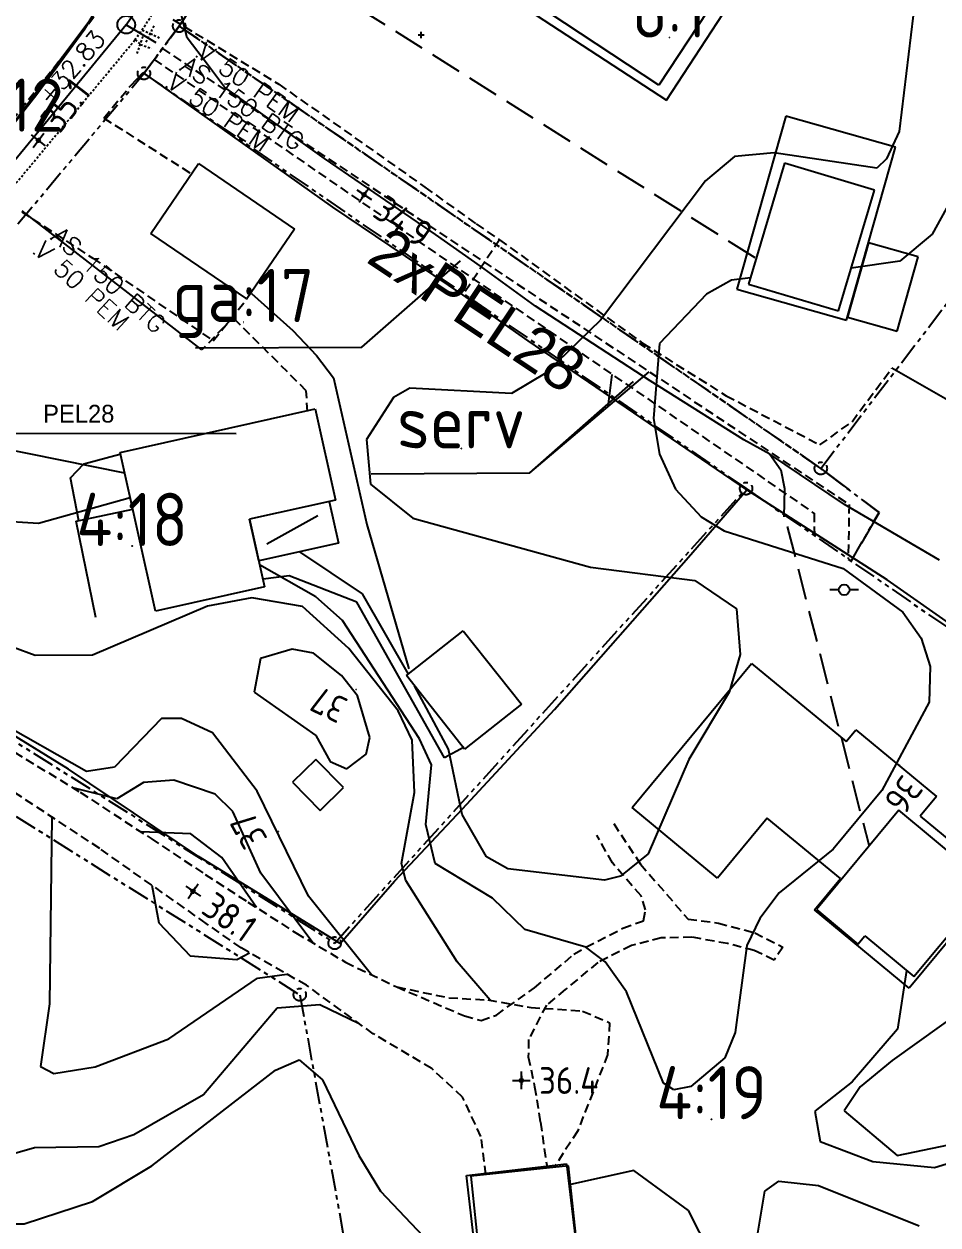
# Model space of a CAD drawing. Header units: metres. Extents: x 139929 to 143267, y 6401995 to 6404511.
# Drawn here: x 140530.1 to 140581.7, y 6402341.9 to 6402409.6 of the extents above; entities that cross this region are included whole.
import ezdxf
from ezdxf.enums import TextEntityAlignment as Align

# ---------------------------------------------------------------- set-up
doc = ezdxf.new("R2010")
doc.units = ezdxf.units.M
for name, pattern in [('DASHED', [0.75, 0.5, -0.25]), ('DASHED2', [3, 2, -1]), ('DGN Style 3', [2.464518, 1.76037, -0.704148]), ('HAECK', [0]), ('HIDDEN2', [0.1875, 0.125, -0.0625]), ('PHANTOM', [2.5, 1.25, -0.25, 0.25, -0.25, 0.25, -0.25])]:
    doc.linetypes.add(name, pattern=pattern)
doc.layers.add('LM_GRÄNSPUNKT_TEXT_NY', color=94, linetype='Continuous', lineweight=25)
for name, color, linetype in [('M-BEF-BELYSNINGSSTOLPE', 4, 'Continuous'), ('M-BEF-BYGGNAD', 3, 'Continuous'), ('M-BEF-EL', 4, 'ELLEDNING'), ('M-BEF-HÄCK', 7, 'Continuous'), ('M-BEF-MUR', 4, 'Continuous'), ('M-BEF-NIVÅ', 4, 'Continuous'), ('M-BEF-NIVÅKURVA-PRIMÄR-0.5M', 12, 'Continuous'), ('M-BEF-NIVÅKURVA-PRIMÄR-1.0M', 12, 'Continuous'), ('M-BEF-STAKET', 4, 'STAKET'), ('M-BEF-TELE', 4, 'TELELEDNING'), ('M-BEF-TELE-INFO', 4, 'Continuous'), ('M-BEF-TELE-TEXT', 1, 'Continuous'), ('M-BEF-VA-S', 4, 'Continuous'), ('M-BEF-VA-TEXT', 1, 'Continuous'), ('M-BEF-VA-V', 4, 'HIDDEN2'), ('M-BEF-VÄGKANT', 1, 'DASHED'), ('M-BEF-VÄGKANTSTÖD', 1, 'Continuous'), ('M-FASTIGHETSBETECKNING', 3, 'Continuous'), ('M-GR-FASTIGHETSGRÄNS', 3, 'PHANTOM'), ('M-GR-RÄTTIGHETSGRÄNS', 3, 'DASHED'), ('M-KRYSS-1000', 1, 'Continuous')]:
    doc.layers.add(name, color=color, linetype=linetype)
doc.styles.add('ISO', font='iso.shx', dxfattribs={"height": 2.5})
doc.styles.add('ITALICC', font='italicc', dxfattribs={"oblique": 10})
doc.styles.add('ROMANS', font='romans')
doc.styles.add('Style-font38', font='font38.shx')
doc.linetypes.add('ELLEDNING', pattern='A,3,-0.5,["E",Standard,S=0.5,R=0,X=0,Y=-0.25],-0.5', length=4)
doc.linetypes.add('STAKET', pattern='A,7,[134,morastr.shx,S=0.8,R=0,X=0,Y=0],0.6,[134,morastr.shx,S=0.8,R=0,X=0,Y=0],1', length=8.6)
doc.linetypes.add('TELELEDNING', pattern='A,3,-0.5,["T",Standard,S=0.5,R=0,X=0,Y=-0.25],-0.5', length=4)

# ---------------------------------------------------------------- blocks, each defined once
blk = doc.blocks.new('osynlig cirkel')
blk.add_circle((0, 0), 0.005)
blk = doc.blocks.new('OSYNLIG')
blk.add_blockref('osynlig cirkel', (0, 0))
blk = doc.blocks.new('PRI_L_ALLM')
for points in [[(-0.3, 0, 0), (-0.8, 0, 0)], [(0.8, 0, 0), (0.3, 0, 0)]]:
    blk.add_polyline3d(points)
blk.add_circle((0, 0), 0.3)
blk = doc.blocks.new('PRI_NIVÅ_HÖJDPUNKT_ISM')
at = {"color": 7}
for p, q in [((-0.25, 0), (0.25, 0)), ((0, 0.25), (0, -0.25))]:
    blk.add_line(p, q, dxfattribs=at)
blk = doc.blocks.new('BRUNN')
blk.add_circle((0, 0), 0.5)
blk = doc.blocks.new('VENTIL')
blk.add_line((0, -0.55), (0, 0.55))
blk = doc.blocks.new('LIGGARPUNKT')
blk.add_circle((0, 0), 0.35)
at = {"layer": 'LM_GRÄNSPUNKT_TEXT_NY', "style": 'ITALICC', "oblique": 10}
blk.add_attdef('PUNKTBETECKNING', (0.5, -0.35), '', height=0.7, dxfattribs=at)
blk = doc.blocks.new('PRI_V_POLLARE')
blk.add_circle((0, 0), 0.2)
blk = doc.blocks.new('SPWDEF')
at = {"color": 0, "linetype": 'Continuous'}
for p, q in [((-1, 0), (1, 0)), ((0, -1), (0, 1))]:
    blk.add_line(p, q, dxfattribs=at)
blk.add_circle((0, 0), 0.2)
blk = doc.blocks.new('PLUS')
for p, q in [((-0.175, 0), (0, 0)), ((0, 0), (0, 0.175)), ((0, -0.175), (0, 0)), ((0, 0), (0.175, 0))]:
    blk.add_line(p, q)
blk = doc.blocks.new('PRI_NIVÅ_HÖJDPKT')
at = {"color": 0, "linetype": 'Continuous', "lineweight": -3}
blk.add_circle((183, 184), 0.0005, dxfattribs=at)

msp = doc.modelspace()

# ---------------------------------------------------------------- linework, layer by layer
at = {"layer": 'M-BEF-BYGGNAD'}
for p, q in [((140573.883, 6402418.274), (140565.918, 6402406.206)), ((140573.883, 6402418.274), (140565.918, 6402406.206)), ((140566.352, 6402405.356), (140574.713, 6402418.172)), ((140557.713, 6402410.992), (140566.352, 6402405.356)), ((140565.918, 6402406.206), (140558.856, 6402410.868)), ((140565.918, 6402406.206), (140558.856, 6402410.868)), ((140573.082, 6402404.444), (140570.324, 6402394.684)), ((140579.268, 6402402.696), (140573.082, 6402404.444)), ((140576.51, 6402392.936), (140579.268, 6402402.696)), ((140537.278, 6402397.84), (140539.961, 6402401.774)), ((140537.278, 6402397.84), (140539.961, 6402401.774)), ((140539.961, 6402401.774), (140545.384, 6402398.075)), ((140539.961, 6402401.774), (140545.384, 6402398.075)), ((140573.015, 6402401.793), (140570.982, 6402394.983)), ((140578.084, 6402400.279), (140573.015, 6402401.793)), ((140576.05, 6402393.47), (140578.084, 6402400.279)), ((140542.701, 6402394.142), (140537.278, 6402397.84)), ((140542.701, 6402394.142), (140537.278, 6402397.84)), ((140545.384, 6402398.075), (140542.701, 6402394.142)), ((140545.384, 6402398.075), (140542.701, 6402394.142)), ((140577.745, 6402397.305), (140576.56, 6402393.114)), ((140580.551, 6402396.512), (140577.745, 6402397.305)), ((140579.366, 6402392.321), (140580.551, 6402396.512)), ((140570.324, 6402394.684), (140576.51, 6402392.936)), ((140570.982, 6402394.983), (140576.05, 6402393.47)), ((140576.56, 6402393.114), (140579.366, 6402392.321)), ((140535.547, 6402385.485), (140546.546, 6402387.939)), ((140535.547, 6402385.485), (140546.546, 6402387.939)), ((140546.546, 6402387.939), (140547.694, 6402382.796)), ((140546.546, 6402387.939), (140547.694, 6402382.796)), ((140537.546, 6402376.528), (140535.547, 6402385.485)), ((140537.546, 6402376.528), (140535.547, 6402385.485)), ((140547.694, 6402382.796), (140542.843, 6402381.713)), ((140547.694, 6402382.796), (140542.843, 6402381.713)), ((140547.34, 6402382.717), (140547.864, 6402380.372)), ((140547.34, 6402382.717), (140547.864, 6402380.372)), ((140542.843, 6402381.713), (140543.693, 6402377.899)), ((140543.366, 6402379.367), (140542.843, 6402381.713)), ((140543.366, 6402379.367), (140542.843, 6402381.713)), ((140542.843, 6402381.713), (140543.693, 6402377.899)), ((140543.815, 6402380.326), (140546.699, 6402381.928)), ((140543.815, 6402380.326), (140546.699, 6402381.928)), ((140547.864, 6402380.372), (140543.366, 6402379.367)), ((140547.864, 6402380.372), (140543.366, 6402379.367)), ((140543.693, 6402377.899), (140537.546, 6402376.528)), ((140543.693, 6402377.899), (140537.546, 6402376.528)), ((140551.697, 6402372.891), (140554.897, 6402375.422)), ((140551.697, 6402372.891), (140554.897, 6402375.422)), ((140554.897, 6402375.422), (140558.175, 6402371.279)), ((140554.897, 6402375.422), (140558.175, 6402371.279)), ((140564.423, 6402365.448), (140571.151, 6402373.583)), ((140571.151, 6402373.583), (140576.487, 6402369.171)), ((140554.975, 6402368.748), (140551.697, 6402372.891)), ((140554.975, 6402368.748), (140551.697, 6402372.891)), ((140558.175, 6402371.279), (140554.975, 6402368.748)), ((140558.175, 6402371.279), (140554.975, 6402368.748)), ((140576.487, 6402369.171), (140577.031, 6402369.829)), ((140577.031, 6402369.829), (140581.573, 6402366.073)), ((140546.581, 6402368.165), (140545.272, 6402366.882)), ((140548.139, 6402366.576), (140546.581, 6402368.165)), ((140545.272, 6402366.882), (140546.83, 6402365.293)), ((140546.83, 6402365.293), (140548.139, 6402366.576)), ((140581.573, 6402366.073), (140580.652, 6402364.959)), ((140569.236, 6402361.468), (140564.423, 6402365.448)), ((140579.462, 6402365.295), (140574.809, 6402359.7)), ((140584.569, 6402361.049), (140579.462, 6402365.295)), ((140572.039, 6402364.857), (140569.236, 6402361.468)), ((140576.166, 6402361.444), (140572.039, 6402364.857)), ((140580.652, 6402364.959), (140585.047, 6402361.325)), ((140574.705, 6402359.678), (140576.166, 6402361.444)), ((140585.047, 6402361.325), (140580.038, 6402355.268)), ((140580.299, 6402355.915), (140584.569, 6402361.049)), ((140580.038, 6402355.268), (140574.705, 6402359.678)), ((140574.809, 6402359.7), (140577.152, 6402357.752)), ((140577.152, 6402357.752), (140577.536, 6402358.213)), ((140577.536, 6402358.213), (140580.299, 6402355.915)), ((140555.077, 6402344.691), (140560.724, 6402345.354)), ((140560.837, 6402345.239), (140555.32, 6402344.649)), ((140560.724, 6402345.354), (140561.607, 6402337.83)), ((140561.616, 6402337.943), (140560.837, 6402345.239)), ((140555.96, 6402337.167), (140555.077, 6402344.691)), ((140555.32, 6402344.649), (140555.704, 6402341.052))]:
    msp.add_line(p, q, dxfattribs=at)
at = {"layer": 'M-BEF-EL', "flags": 128}
msp.add_lwpolyline([(140479.882, 6402370.576), (140480.469, 6402370.766), (140483.482, 6402371.85), (140486.773, 6402373.649), (140491.324, 6402375.218), (140495.121, 6402376.413), (140504.126, 6402379.151), (140509.521, 6402381.924), (140513.334, 6402384.61), (140517.846, 6402389.517), (140520.876, 6402393.335), (140523.929, 6402397.038), (140528.942, 6402403.251), (140531.978, 6402407.388), (140536.673, 6402413.662), (140537.185, 6402413.935), (140538.462, 6402412.981), (140539.837, 6402412.142), (140540.254, 6402411.587)], dxfattribs=at)
at = {"layer": 'M-BEF-HÄCK', "lineweight": -3}
for p, q in [((140578.803, 6402378.291), (140570.894, 6402383.37)), ((140586.017, 6402373.239), (140578.803, 6402378.291))]:
    msp.add_line(p, q, dxfattribs=at)
at = {"layer": 'M-BEF-HÄCK', "color": 1, "linetype": 'HAECK', "lineweight": -3}
for p, q in [((140578.803, 6402378.291), (140570.894, 6402383.37)), ((140586.017, 6402373.239), (140578.803, 6402378.291))]:
    msp.add_line(p, q, dxfattribs=at)
at = {"layer": 'M-BEF-MUR', "lineweight": -3}
for p, q in [((140582.477, 6402388.273), (140579.069, 6402390.238)), ((140533.505, 6402384.835), (140535.534, 6402385.386)), ((140532.76, 6402384.043), (140533.505, 6402384.835)), ((140533.219, 6402381.623), (140532.76, 6402384.043)), ((140533.071, 6402381.607), (140536.263, 6402382.275)), ((140534.18, 6402376.163), (140533.071, 6402381.607))]:
    msp.add_line(p, q, dxfattribs=at)
at = {"layer": 'M-BEF-MUR'}
for p, q in [((140533.071, 6402381.607), (140536.263, 6402382.275)), ((140534.18, 6402376.163), (140533.071, 6402381.607))]:
    msp.add_line(p, q, dxfattribs=at)
at = {"layer": 'M-BEF-NIVÅKURVA-PRIMÄR-0.5M', "linetype": 'Continuous', "lineweight": -3}
for p, q in [((140580.651, 6402413.296, 35.5), (140579.473, 6402403.592, 35.5)), ((140579.473, 6402403.592, 35.5), (140578.76, 6402402.054, 35.5)), ((140570.191, 6402402.178, 35.5), (140568.554, 6402400.812, 35.5)), ((140572.428, 6402402.38, 35.5), (140570.191, 6402402.178, 35.5)), ((140578.217, 6402401.518, 35.5), (140572.428, 6402402.38, 35.5)), ((140578.76, 6402402.054, 35.5), (140578.217, 6402401.518, 35.5)), ((140568.554, 6402400.812, 35.5), (140562.631, 6402392.943, 35.5)), ((140562.631, 6402392.943, 35.5), (140559.565, 6402389.968, 35.5)), ((140559.565, 6402389.968, 35.5), (140557.625, 6402388.815, 35.5)), ((140551.889, 6402389.106, 35.5), (140550.959, 6402388.584, 35.5)), ((140557.625, 6402388.815, 35.5), (140551.889, 6402389.106, 35.5)), ((140550.959, 6402388.584, 35.5), (140549.448, 6402386.214, 35.5)), ((140535.808, 6402384.317, 35.5), (140527.693, 6402385.953, 35.5)), ((140549.448, 6402386.214, 35.5), (140549.668, 6402383.693, 35.5)), ((140549.668, 6402383.693, 35.5), (140552.059, 6402381.773, 35.5)), ((140552.059, 6402381.773, 35.5), (140562.08, 6402379.013, 35.5)), ((140549.225, 6402377.515, 35.5), (140545.682, 6402379.884, 35.5)), ((140562.08, 6402379.013, 35.5), (140567.953, 6402378.264, 35.5)), ((140567.953, 6402378.264, 35.5), (140570.309, 6402376.664, 35.5)), ((140551.806, 6402372.977, 35.5), (140549.225, 6402377.515, 35.5)), ((140540.484, 6402376.808, 36.5), (140534, 6402374.04, 36.5)), ((140542.974, 6402377.28, 36.5), (140540.484, 6402376.808, 36.5)), ((140545.834, 6402376.792, 36.5), (140542.974, 6402377.28, 36.5)), ((140548.451, 6402374.424, 36.5), (140545.834, 6402376.792, 36.5)), ((140570.309, 6402376.664, 35.5), (140570.507, 6402374.085, 35.5)), ((140530.754, 6402374.023, 36.5), (140529.531, 6402374.477, 36.5)), ((140551.223, 6402370.913, 36.5), (140548.451, 6402374.424, 36.5)), ((140534, 6402374.04, 36.5), (140530.754, 6402374.023, 36.5)), ((140570.507, 6402374.085, 35.5), (140569.886, 6402371.95, 35.5)), ((140554.06, 6402368.735, 35.5), (140552.153, 6402372.314, 35.5)), ((140569.886, 6402371.95, 35.5), (140567.618, 6402368.156, 35.5)), ((140552.023, 6402369.258, 36.5), (140551.223, 6402370.913, 36.5)), ((140552.144, 6402366.298, 36.5), (140552.023, 6402369.258, 36.5)), ((140554.83, 6402365.067, 35.5), (140554.06, 6402368.735, 35.5)), ((140567.618, 6402368.156, 35.5), (140565.323, 6402362.831, 35.5)), ((140536.862, 6402366.869, 37.5), (140535.369, 6402365.941, 37.5)), ((140538.573, 6402366.987, 37.5), (140536.862, 6402366.869, 37.5)), ((140540.914, 6402366.214, 37.5), (140538.573, 6402366.987, 37.5)), ((140535.369, 6402365.941, 37.5), (140532.882, 6402366.57, 37.5)), ((140541.901, 6402365.23, 37.5), (140540.914, 6402366.214, 37.5)), ((140551.413, 6402362.291, 36.5), (140552.144, 6402366.298, 36.5)), ((140531.701, 6402364.918, 37.5), (140531.568, 6402354.382, 37.5)), ((140543.475, 6402361.744, 37.5), (140541.901, 6402365.23, 37.5)), ((140556.205, 6402362.661, 35.5), (140554.83, 6402365.067, 35.5)), ((140557.409, 6402362.001, 35.5), (140556.205, 6402362.661, 35.5)), ((140565.323, 6402362.831, 35.5), (140563.76, 6402361.577, 35.5)), ((140551.667, 6402361.328, 36.5), (140551.413, 6402362.291, 36.5)), ((140562.852, 6402361.355, 35.5), (140557.409, 6402362.001, 35.5)), ((140546.41, 6402357.822, 37.5), (140543.475, 6402361.744, 37.5)), ((140554.556, 6402356.745, 36.5), (140551.667, 6402361.328, 36.5)), ((140563.76, 6402361.577, 35.5), (140562.852, 6402361.355, 35.5)), ((140556.41, 6402354.578, 36.5), (140554.556, 6402356.745, 36.5)), ((140538.299, 6402352.411, 37.5), (140543.292, 6402355.817, 37.5)), ((140543.292, 6402355.817, 37.5), (140544.952, 6402356.057, 37.5)), ((140579.886, 6402356.258, 36.5), (140579.384, 6402352.951, 36.5)), ((140531.568, 6402354.382, 37.5), (140531.066, 6402350.845, 37.5)), ((140534.147, 6402350.82, 37.5), (140538.299, 6402352.411, 37.5)), ((140579.384, 6402352.951, 36.5), (140576.818, 6402349.969, 36.5)), ((140544.319, 6402350.63, 36.5), (140545.647, 6402351.224, 36.5)), ((140545.647, 6402351.224, 36.5), (140546.965, 6402350.087, 36.5)), ((140531.066, 6402350.845, 37.5), (140531.81, 6402350.445, 37.5)), ((140531.81, 6402350.445, 37.5), (140534.147, 6402350.82, 37.5)), ((140537.331, 6402345.245, 36.5), (140544.319, 6402350.63, 36.5)), ((140546.965, 6402350.087, 36.5), (140549.001, 6402345.823, 36.5)), ((140576.818, 6402349.969, 36.5), (140574.717, 6402348.317, 36.5)), ((140574.717, 6402348.317, 36.5), (140575.013, 6402346.621, 36.5)), ((140581.457, 6402345.136, 36.5), (140589.32, 6402347.577, 36.5)), ((140575.013, 6402346.621, 36.5), (140577.995, 6402345.491, 36.5)), ((140549.001, 6402345.823, 36.5), (140550.232, 6402343.815, 36.5)), ((140534.003, 6402343.235, 36.5), (140537.331, 6402345.245, 36.5)), ((140564.514, 6402344.971, 36.5), (140560.949, 6402344.192, 36.5)), ((140567.591, 6402342.716, 36.5), (140564.514, 6402344.971, 36.5)), ((140577.995, 6402345.491, 36.5), (140581.457, 6402345.136, 36.5)), ((140550.232, 6402343.815, 36.5), (140552.638, 6402341.266, 36.5)), ((140530.149, 6402341.96, 36.5), (140534.003, 6402343.235, 36.5)), ((140569.073, 6402339.809, 36.5), (140567.591, 6402342.716, 36.5)), ((140526.112, 6402341.956, 36.5), (140530.149, 6402341.96, 36.5))]:
    msp.add_line(p, q, dxfattribs=at)
at = {"layer": 'M-BEF-NIVÅKURVA-PRIMÄR-1.0M', "linetype": 'Continuous', "lineweight": -3}
for p, q in [((140583.057, 6402400.942, 36), (140581.339, 6402397.797, 36)), ((140581.339, 6402397.797, 36), (140579.507, 6402396.266, 36)), ((140579.507, 6402396.266, 36), (140576.772, 6402395.885, 36)), ((140570.015, 6402395.203, 36), (140568.605, 6402394.407, 36)), ((140571.087, 6402395.334, 36), (140570.015, 6402395.203, 36)), ((140568.605, 6402394.407, 36), (140565.966, 6402391.626, 36)), ((140565.966, 6402391.626, 36), (140565.619, 6402387.398, 36)), ((140565.619, 6402387.398, 36), (140565.97, 6402385.39, 36)), ((140565.97, 6402385.39, 36), (140566.855, 6402383.401, 36)), ((140536.118, 6402382.927, 36), (140530.955, 6402381.47, 36)), ((140566.855, 6402383.401, 36), (140568.309, 6402381.847, 36)), ((140530.955, 6402381.47, 36), (140525.81, 6402381.819, 36)), ((140568.309, 6402381.847, 36), (140569.616, 6402381.056, 36)), ((140569.616, 6402381.056, 36), (140576.308, 6402378.936, 36)), ((140546.589, 6402377.33, 36), (140543.418, 6402379.133, 36)), ((140576.308, 6402378.936, 36), (140579.68, 6402376.463, 36)), ((140548.096, 6402375.997, 36), (140546.589, 6402377.33, 36)), ((140579.68, 6402376.463, 36), (140580.713, 6402375, 36)), ((140552.421, 6402369.331, 36), (140548.096, 6402375.997, 36)), ((140580.713, 6402375, 36), (140581.215, 6402373.409, 36)), ((140545.253, 6402374.381, 37), (140543.47, 6402373.867, 37)), ((140546.445, 6402374.165, 37), (140545.253, 6402374.381, 37)), ((140548.03, 6402372.9, 37), (140546.445, 6402374.165, 37)), ((140533.658, 6402367.484, 37), (140523.059, 6402373.488, 37)), ((140543.47, 6402373.867, 37), (140543.107, 6402371.961, 37)), ((140548.938, 6402371.756, 37), (140548.03, 6402372.9, 37)), ((140581.215, 6402373.409, 36), (140581.164, 6402371.396, 36)), ((140543.107, 6402371.961, 37), (140546.584, 6402369.523, 37)), ((140549.626, 6402369.394, 37), (140548.938, 6402371.756, 37)), ((140581.164, 6402371.396, 36), (140578.491, 6402366.414, 36)), ((140537.882, 6402370.469, 37), (140535.242, 6402367.721, 37)), ((140539.018, 6402370.478, 37), (140537.882, 6402370.469, 37)), ((140540.757, 6402369.661, 37), (140539.018, 6402370.478, 37)), ((140543.269, 6402366.37, 37), (140540.757, 6402369.661, 37)), ((140546.584, 6402369.523, 37), (140547.385, 6402368.055, 37)), ((140549.419, 6402368.46, 37), (140549.626, 6402369.394, 37)), ((140553.099, 6402367.856, 36), (140552.421, 6402369.331, 36)), ((140547.385, 6402368.055, 37), (140548.324, 6402367.637, 37)), ((140548.324, 6402367.637, 37), (140549.419, 6402368.46, 37)), ((140535.242, 6402367.721, 37), (140533.658, 6402367.484, 37)), ((140552.795, 6402364.492, 36), (140553.099, 6402367.856, 36)), ((140546.168, 6402360.452, 37), (140543.269, 6402366.37, 37)), ((140578.491, 6402366.414, 36), (140575.745, 6402363.106, 36)), ((140539.543, 6402363.967, 38), (140536.729, 6402364.072, 38)), ((140541.287, 6402362.63, 38), (140539.543, 6402363.967, 38)), ((140553.309, 6402362.293, 36), (140552.795, 6402364.492, 36)), ((140543.242, 6402359.808, 38), (140541.287, 6402362.63, 38)), ((140575.745, 6402363.106, 36), (140572.703, 6402360.642, 36)), ((140556.552, 6402360.336, 36), (140553.309, 6402362.293, 36)), ((140537.33, 6402361.08, 38), (140537.729, 6402358.942, 38)), ((140572.703, 6402360.642, 36), (140571.616, 6402359.183, 36)), ((140549.724, 6402356.019, 37), (140546.168, 6402360.452, 37)), ((140558.377, 6402358.572, 36), (140556.552, 6402360.336, 36)), ((140571.616, 6402359.183, 36), (140570.885, 6402357.673, 36)), ((140537.729, 6402358.942, 38), (140539.497, 6402357.086, 38)), ((140561.814, 6402357.569, 36), (140558.377, 6402358.572, 36)), ((140542.132, 6402356.88, 38), (140542.85, 6402357.261, 38)), ((140562.894, 6402356.746, 36), (140561.814, 6402357.569, 36)), ((140570.885, 6402357.673, 36), (140570.221, 6402352.763, 36)), ((140539.497, 6402357.086, 38), (140542.132, 6402356.88, 38)), ((140564.096, 6402355.051, 36), (140562.894, 6402356.746, 36)), ((140566.191, 6402349.912, 36), (140564.096, 6402355.051, 36)), ((140584.208, 6402354.859, 37), (140579.073, 6402351.175, 37)), ((140540.25, 6402349.272, 37), (140544.398, 6402354.143, 37)), ((140544.398, 6402354.143, 37), (140546.806, 6402354.341, 37)), ((140546.806, 6402354.341, 37), (140549.025, 6402353.268, 37)), ((140570.221, 6402352.763, 36), (140569.643, 6402351.334, 36)), ((140569.643, 6402351.334, 36), (140567.735, 6402349.706, 36)), ((140579.073, 6402351.175, 37), (140577.28, 6402349.701, 37)), ((140566.776, 6402349.525, 36), (140566.191, 6402349.912, 36)), ((140567.735, 6402349.706, 36), (140566.776, 6402349.525, 36)), ((140577.28, 6402349.701, 37), (140576.379, 6402348.344, 37)), ((140536.318, 6402347.006, 37), (140540.25, 6402349.272, 37)), ((140576.379, 6402348.344, 37), (140579.362, 6402345.816, 37)), ((140534.343, 6402346.329, 37), (140536.318, 6402347.006, 37)), ((140579.362, 6402345.816, 37), (140586.062, 6402347.212, 37)), ((140530.733, 6402346.268, 37), (140534.343, 6402346.329, 37)), ((140525.188, 6402344.72, 37), (140530.733, 6402346.268, 37)), ((140571.898, 6402343.819, 36), (140572.68, 6402344.369, 36)), ((140572.68, 6402344.369, 36), (140574.929, 6402344.129, 36)), ((140570.767, 6402336.992, 36), (140571.898, 6402343.819, 36)), ((140574.929, 6402344.129, 36), (140580.595, 6402341.85, 36))]:
    msp.add_line(p, q, dxfattribs=at)
at = {"layer": 'M-BEF-STAKET', "lineweight": -3}
for p, q in [((140536.146, 6402406.181), (140536.843, 6402406.913)), ((140547.544, 6402399.314), (140536.843, 6402406.913)), ((140554.877, 6402394.364), (140547.544, 6402399.314)), ((140558.549, 6402391.787), (140554.877, 6402394.364)), ((140570.894, 6402383.37), (140558.549, 6402391.787)), ((140567.601, 6402379.57), (140570.894, 6402383.37)), ((140560.04, 6402370.99), (140567.601, 6402379.57)), ((140532.64, 6402367.61), (140519.806, 6402375.554)), ((140554.863, 6402365.379), (140560.04, 6402370.99)), ((140539.962, 6402362.686), (140532.64, 6402367.61)), ((140551.023, 6402361.298), (140554.863, 6402365.379)), ((140547.961, 6402357.781), (140539.962, 6402362.686)), ((140547.961, 6402357.781), (140551.023, 6402361.298))]:
    msp.add_line(p, q, dxfattribs=at)
at = {"layer": 'M-BEF-STAKET', "color": 1, "linetype": 'STAKET', "lineweight": -3}
for p, q in [((140536.146, 6402406.181), (140536.843, 6402406.913)), ((140547.544, 6402399.314), (140536.843, 6402406.913)), ((140554.877, 6402394.364), (140547.544, 6402399.314)), ((140558.549, 6402391.787), (140554.877, 6402394.364)), ((140570.894, 6402383.37), (140558.549, 6402391.787)), ((140567.601, 6402379.57), (140570.894, 6402383.37)), ((140560.04, 6402370.99), (140567.601, 6402379.57)), ((140532.64, 6402367.61), (140519.806, 6402375.554)), ((140554.863, 6402365.379), (140560.04, 6402370.99)), ((140539.962, 6402362.686), (140532.64, 6402367.61)), ((140551.023, 6402361.298), (140554.863, 6402365.379)), ((140547.961, 6402357.781), (140539.962, 6402362.686)), ((140547.961, 6402357.781), (140551.023, 6402361.298))]:
    msp.add_line(p, q, dxfattribs=at)
at = {"layer": 'M-BEF-TELE', "linetype": 'Continuous'}
for p, q in [((140533.569, 6402409.376), (140535.982, 6402413.518)), ((140539.332, 6402408.862), (140538.99, 6402410.214)), ((140530.859, 6402405.684), (140533.569, 6402409.376)), ((140540.483, 6402407.358), (140539.332, 6402408.862)), ((140541.433, 6402406.091), (140540.483, 6402407.358)), ((140547.067, 6402402.055), (140541.433, 6402406.091)), ((140527.064, 6402400.856), (140530.859, 6402405.684)), ((140553.329, 6402397.783), (140547.067, 6402402.055)), ((140555.876, 6402395.984), (140553.329, 6402397.783)), ((140558.969, 6402393.742), (140555.876, 6402395.984)), ((140565.43, 6402389.525), (140558.969, 6402393.742)), ((140570.713, 6402386.186), (140565.43, 6402389.525)), ((140572.19, 6402385.386), (140570.713, 6402386.186)), ((140576.4, 6402382.551), (140572.19, 6402385.386)), ((140572.19, 6402385.386), (140572.805, 6402384.496)), ((140572.805, 6402384.496), (140573.004, 6402383.454)), ((140573.004, 6402383.454), (140572.975, 6402381.856)), ((140581.751, 6402379.41), (140576.4, 6402382.551))]:
    msp.add_line(p, q, dxfattribs=at)
at = {"layer": 'M-BEF-TELE-INFO', "linetype": 'DGN Style 3'}
for p, q in [((140571.348, 6402396.459), (140542.127, 6402414.867)), ((140573.166, 6402381.301), (140577.755, 6402363.345))]:
    msp.add_line(p, q, dxfattribs=at)
at = {"layer": 'M-BEF-TELE-TEXT', "linetype": 'Continuous'}
msp.add_line((140542.099, 6402386.533), (140529.644, 6402386.542), dxfattribs=at)
at = {"layer": 'M-BEF-VA-S'}
for points in [[(140535.9, 6402409.612, 0), (140547.219, 6402426.193, 0), (140549.182, 6402429.068, 0), (140557.824, 6402441.727, 0)], [(140535.9, 6402409.612, 0), (140527.851, 6402399.833, 0), (140519.236, 6402389.367, 0), (140514.041, 6402383.056, 0)], [(140535.9, 6402409.612, 0), (140537.573, 6402408.615, 0)]]:
    msp.add_polyline3d(points, dxfattribs=at)
at = {"layer": 'M-BEF-VA-TEXT'}
for points in [[(140539.811, 6402407.834, 0), (140539.893, 6402407.777, 0)], [(140538.875, 6402407.097, 0), (140538.957, 6402407.04, 0)], [(140538.118, 6402406.132, 0), (140538.2, 6402406.075, 0)], [(140531.592, 6402404.969, 0), (140531.656, 6402405.045, 0)], [(140531.611, 6402397.562, 0), (140531.684, 6402397.494, 0)], [(140530.65, 6402396.736, 0), (140530.723, 6402396.668, 0)]]:
    msp.add_polyline3d(points, dxfattribs=at)
at = {"layer": 'M-BEF-VA-V'}
for points in [[(140490.988, 6402373.016, 0), (140503.89, 6402377.772, 0), (140514.757, 6402382.895, 0), (140520.015, 6402389.386, 0), (140528.261, 6402398.957, 0), (140536.391, 6402408.756, 0), (140536.786, 6402409.302, 0), (140547.897, 6402426.358, 0), (140549.843, 6402429.061, 0), (140558.535, 6402441.137, 0)], [(140536.391, 6402408.756, 0), (140536.686, 6402408.497, 0), (140537.326, 6402408.265, 0)], [(140536.786, 6402409.302, 0), (140537.256, 6402409.12, 0), (140537.758, 6402408.869, 0)]]:
    msp.add_polyline3d(points, dxfattribs=at)
at = {"layer": 'M-BEF-VÄGKANT', "lineweight": -3}
for p, q in [((140532.834, 6402408.475), (140542.59, 6402420.902)), ((140538.521, 6402409.904), (140544.502, 6402406.253)), ((140525.729, 6402399.516), (140532.834, 6402408.475)), ((140534.626, 6402404.348), (140536.146, 6402406.181)), ((140544.502, 6402406.253), (140552.735, 6402400.445)), ((140534.626, 6402404.348), (140539.571, 6402401.202)), ((140552.735, 6402400.445), (140555.627, 6402398.372)), ((140555.627, 6402398.372), (140556.937, 6402397.48)), ((140556.937, 6402397.48), (140565.006, 6402391.648)), ((140541.91, 6402393.093), (140540.167, 6402391.27)), ((140546.049, 6402388.961), (140541.91, 6402393.093)), ((140565.006, 6402391.648), (140569.724, 6402388.676)), ((140576.815, 6402387.215), (140579.069, 6402390.238)), ((140546.108, 6402387.789), (140546.049, 6402388.961)), ((140569.724, 6402388.676), (140575.005, 6402385.909)), ((140575.005, 6402385.909), (140576.815, 6402387.215)), ((140528.324, 6402369.356), (140533.306, 6402366.31)), ((140534.399, 6402363.145), (140528.284, 6402367.162)), ((140533.306, 6402366.31), (140537.294, 6402363.702)), ((140563.379, 6402364.544), (140564.888, 6402362.259)), ((140537.294, 6402363.702), (140540.344, 6402361.683)), ((140563.304, 6402362.323), (140562.436, 6402363.896)), ((140540.401, 6402358.915), (140534.399, 6402363.145)), ((140564.919, 6402360.47), (140563.304, 6402362.323)), ((140564.888, 6402362.259), (140567.569, 6402359.159)), ((140540.344, 6402361.683), (140542.753, 6402360.122)), ((140542.753, 6402360.122), (140545.467, 6402358.38)), ((140565.166, 6402359.688), (140564.919, 6402360.47)), ((140565.057, 6402359.069), (140565.166, 6402359.688)), ((140542.373, 6402357.534), (140540.401, 6402358.915)), ((140561.814, 6402357.569), (140563.897, 6402358.644)), ((140563.897, 6402358.644), (140565.057, 6402359.069)), ((140567.569, 6402359.159), (140569.278, 6402358.933)), ((140569.278, 6402358.933), (140571.33, 6402358.381)), ((140545.467, 6402358.38), (140548.264, 6402356.723)), ((140566.058, 6402358.095), (140564.382, 6402357.662)), ((140567.791, 6402358.135), (140566.058, 6402358.095)), ((140569.792, 6402357.777), (140567.791, 6402358.135)), ((140571.33, 6402358.381), (140572.907, 6402357.581)), ((140546.057, 6402355.424), (140542.373, 6402357.534)), ((140558.91, 6402355.281), (140561.138, 6402357.172)), ((140561.138, 6402357.172), (140561.814, 6402357.569)), ((140564.382, 6402357.662), (140562.483, 6402356.715)), ((140571.299, 6402357.392), (140569.792, 6402357.777)), ((140572.427, 6402356.85), (140571.299, 6402357.392)), ((140572.907, 6402357.581), (140572.427, 6402356.85)), ((140548.264, 6402356.723), (140551.143, 6402355.335)), ((140562.483, 6402356.715), (140560.648, 6402355.178)), ((140549.827, 6402352.686), (140546.057, 6402355.424)), ((140551.143, 6402355.335), (140554.958, 6402353.702)), ((140556.768, 6402353.745), (140558.91, 6402355.281)), ((140560.648, 6402355.178), (140559.581, 6402354.306)), ((140559.581, 6402354.306), (140558.574, 6402352.36)), ((140554.958, 6402353.702), (140555.9, 6402353.439)), ((140555.9, 6402353.439), (140556.768, 6402353.745)), ((140553.129, 6402350.723), (140549.827, 6402352.686)), ((140558.574, 6402352.36), (140558.565, 6402351.382)), ((140558.565, 6402351.382), (140558.922, 6402349.704)), ((140554.862, 6402349.115), (140553.129, 6402350.723)), ((140558.922, 6402349.704), (140559.246, 6402347.695)), ((140555.896, 6402346.894), (140554.862, 6402349.115)), ((140559.246, 6402347.695), (140559.607, 6402345.27)), ((140556.171, 6402344.74), (140555.896, 6402346.894))]:
    msp.add_line(p, q, dxfattribs=at)
at = {"layer": 'M-BEF-VÄGKANT'}
for p, q in [((140532.834, 6402408.475), (140542.59, 6402420.902)), ((140538.521, 6402409.904), (140544.502, 6402406.253)), ((140525.729, 6402399.516), (140532.834, 6402408.475)), ((140534.626, 6402404.348), (140536.146, 6402406.181)), ((140544.502, 6402406.253), (140552.735, 6402400.445)), ((140534.626, 6402404.348), (140539.571, 6402401.202)), ((140552.735, 6402400.445), (140555.627, 6402398.372)), ((140530.003, 6402399.059), (140534.008, 6402396.439)), ((140555.627, 6402398.372), (140556.937, 6402397.48)), ((140556.937, 6402397.48), (140554.877, 6402394.364)), ((140534.008, 6402396.439), (140540.799, 6402391.778)), ((140540.799, 6402391.778), (140542.701, 6402394.141)), ((140528.324, 6402369.356), (140533.306, 6402366.31)), ((140534.399, 6402363.145), (140528.284, 6402367.162)), ((140533.306, 6402366.31), (140537.294, 6402363.702)), ((140537.294, 6402363.702), (140540.344, 6402361.683)), ((140540.401, 6402358.915), (140534.399, 6402363.145)), ((140540.344, 6402361.683), (140542.753, 6402360.122)), ((140542.753, 6402360.122), (140545.467, 6402358.38)), ((140542.373, 6402357.534), (140540.401, 6402358.915)), ((140545.467, 6402358.38), (140548.264, 6402356.723)), ((140546.057, 6402355.424), (140542.373, 6402357.534)), ((140548.264, 6402356.723), (140551.143, 6402355.335)), ((140549.827, 6402352.686), (140546.057, 6402355.424)), ((140551.143, 6402355.335), (140554.084, 6402354.715)), ((140554.084, 6402354.715), (140556.287, 6402354.599)), ((140556.287, 6402354.599), (140558.72, 6402354.175)), ((140558.72, 6402354.175), (140561.628, 6402353.969)), ((140561.628, 6402353.969), (140563.15, 6402353.309)), ((140563.15, 6402353.309), (140563.038, 6402351.51)), ((140553.129, 6402350.723), (140549.827, 6402352.686)), ((140563.038, 6402351.51), (140561.348, 6402347.209)), ((140554.862, 6402349.115), (140553.129, 6402350.723)), ((140555.896, 6402346.894), (140554.862, 6402349.115)), ((140561.348, 6402347.209), (140560.022, 6402345.153)), ((140556.171, 6402344.74), (140555.896, 6402346.894))]:
    msp.add_line(p, q, dxfattribs=at)
at = {"layer": 'M-BEF-VÄGKANTSTÖD', "lineweight": -3}
for p, q in [((140540.167, 6402391.27), (140530.022, 6402399.12)), ((140542.954, 6402394.454), (140545.293, 6402392.36)), ((140545.293, 6402392.36), (140546.617, 6402390.948)), ((140546.617, 6402390.948), (140547.589, 6402389.688)), ((140547.589, 6402389.688), (140549.459, 6402381.425)), ((140549.459, 6402381.425), (140551.826, 6402373.283)), ((140545.073, 6402378.516), (140543.612, 6402378.327)), ((140548.899, 6402377.043), (140545.073, 6402378.516)), ((140553.843, 6402368.25), (140548.899, 6402377.043)), ((140554.948, 6402368.853), (140553.843, 6402368.25))]:
    msp.add_line(p, q, dxfattribs=at)
at = {"layer": 'M-FASTIGHETSBETECKNING', "lineweight": -3}
for p, q in [((140549.183, 6402391.426), (140554.744, 6402396.283)), ((140539.8, 6402391.374), (140549.183, 6402391.426)), ((140558.642, 6402384.33), (140565.376, 6402390.037)), ((140563.063, 6402388.077), (140563.293, 6402389.884)), ((140549.705, 6402384.273), (140558.642, 6402384.33))]:
    msp.add_line(p, q, dxfattribs=at)
at = {"layer": 'M-FASTIGHETSBETECKNING', "color": 1, "linetype": 'Continuous', "lineweight": -3}
for p, q in [((140549.183, 6402391.426), (140554.744, 6402396.283)), ((140539.8, 6402391.374), (140549.183, 6402391.426)), ((140558.642, 6402384.33), (140564.503, 6402389.482)), ((140549.705, 6402384.273), (140558.642, 6402384.33))]:
    msp.add_line(p, q, dxfattribs=at)
at = {"layer": 'M-GR-FASTIGHETSGRÄNS'}
for p, q in [((140538.88, 6402409.534), (140559.413, 6402440.752)), ((140575.056, 6402384.582), (140598.321, 6402415.062)), ((140575.056, 6402384.582), (140598.321, 6402415.062)), ((140538.88, 6402409.534), (140540.297, 6402411.688)), ((140538.88, 6402409.534), (140540.297, 6402411.688)), ((140536.893, 6402406.864), (140538.88, 6402409.534)), ((140538.88, 6402409.534), (140536.893, 6402406.864)), ((140536.893, 6402406.864), (140538.88, 6402409.534)), ((140536.893, 6402406.864), (140538.88, 6402409.534)), ((140538.88, 6402409.534), (140575.056, 6402384.582)), ((140575.056, 6402384.582), (140538.88, 6402409.534)), ((140538.88, 6402409.534), (140575.056, 6402384.582)), ((140513.757, 6402379.192), (140536.893, 6402406.864)), ((140513.757, 6402379.192), (140536.893, 6402406.864)), ((140513.757, 6402379.192), (140536.893, 6402406.864)), ((140536.893, 6402406.864), (140570.844, 6402383.445)), ((140536.893, 6402406.864), (140570.844, 6402383.445)), ((140536.893, 6402406.864), (140570.844, 6402383.445)), ((140578.342, 6402382.094), (140575.056, 6402384.582)), ((140547.649, 6402357.804), (140570.844, 6402383.445)), ((140547.649, 6402357.804), (140570.844, 6402383.445)), ((140570.844, 6402383.445), (140594.925, 6402366.828)), ((140570.844, 6402383.445), (140576.775, 6402379.353)), ((140570.844, 6402383.445), (140594.925, 6402366.828)), ((140576.775, 6402379.353), (140578.342, 6402382.094)), ((140513.757, 6402379.192), (140547.649, 6402357.804)), ((140513.757, 6402379.192), (140547.649, 6402357.804)), ((140510.643, 6402376.934), (140545.679, 6402354.894)), ((140510.643, 6402376.934), (140545.679, 6402354.894)), ((140545.679, 6402354.894), (140549.881, 6402331.741)), ((140545.679, 6402354.894), (140549.881, 6402331.741))]:
    msp.add_line(p, q, dxfattribs=at)
at = {"layer": 'M-GR-RÄTTIGHETSGRÄNS', "lineweight": -3}
for p, q in [((140537.936, 6402408.266), (140576.652, 6402382.546)), ((140537.474, 6402407.644), (140574.673, 6402382.056)), ((140576.652, 6402382.546), (140576.599, 6402379.474)), ((140574.673, 6402382.056), (140574.697, 6402380.787))]:
    msp.add_line(p, q, dxfattribs=at)
at = {"layer": 'M-GR-RÄTTIGHETSGRÄNS', "color": 1, "linetype": 'DASHED2', "lineweight": -3}
for p, q in [((140575.056, 6402384.582), (140578.342, 6402382.094)), ((140578.342, 6402382.094), (140576.775, 6402379.353))]:
    msp.add_line(p, q, dxfattribs=at)

# ---------------------------------------------------------------- block references
at = {"layer": 'M-BEF-BELYSNINGSSTOLPE'}
msp.add_blockref('PRI_L_ALLM', (140576.373, 6402377.735), dxfattribs=at)
msp.add_blockref('PRI_L_ALLM', (140576.373, 6402377.735), dxfattribs=at)
at = {"layer": 'M-BEF-NIVÅ'}
for p, xscale, yscale, zscale, rotation in [((140530.944, 6402403.087), 0.4999999999999999, 0.4999999999999999, 0.4999999999999999, 52.71299920266515), ((140549.305, 6402400.022), 0.5, 0.5, 0.5, 326.0250032380504), ((140539.664, 6402360.729), 0.4999999999999999, 0.4999999999999999, 0.4999999999999999, 325.2239996333263)]:
    msp.add_blockref('SPWDEF', p, dxfattribs=dict(at, xscale=xscale, yscale=yscale, zscale=zscale, rotation=rotation))
at = {"layer": 'M-BEF-NIVÅ', "lineweight": -3}
for p, rotation in [((140530.944, 6402403.087), 52.71299920266519), ((140549.305, 6402400.022), 326.0250032380504), ((140539.664, 6402360.729), 325.2239996333263)]:
    msp.add_blockref('PRI_NIVÅ_HÖJDPUNKT_ISM', p, dxfattribs=dict(at, rotation=rotation))
at = {"layer": 'M-BEF-NIVÅ', "xscale": 0.5, "yscale": 0.5, "zscale": 0.5}
msp.add_blockref('SPWDEF', (140558.173, 6402350.057), dxfattribs=at)
at = {"layer": 'M-BEF-NIVÅ', "lineweight": -3}
msp.add_blockref('PRI_NIVÅ_HÖJDPUNKT_ISM', (140558.173, 6402350.057), dxfattribs=at)
at = {"layer": 'M-BEF-NIVÅKURVA-PRIMÄR-1.0M', "color": 1, "linetype": 'Continuous', "lineweight": -3, "xscale": 0.001, "yscale": 0.001, "zscale": 0.001}
for p in [(140548.684, 6402371.93, 37), (140579.308, 6402367.652, 36), (140544.295, 6402363.909, 37)]:
    msp.add_blockref('PRI_NIVÅ_HÖJDPKT', p, dxfattribs=at)
at = {"layer": 'M-BEF-VA-S'}
msp.add_blockref('BRUNN', (140535.9, 6402409.612), dxfattribs=at)
at = {"layer": 'M-BEF-VA-V'}
for p, rotation in [((140537.256, 6402409.12), 333.9324788722615), ((140536.686, 6402408.497), 340.6756275265862)]:
    msp.add_blockref('VENTIL', p, dxfattribs=dict(at, rotation=rotation))
at = {"layer": 'M-FASTIGHETSBETECKNING', "lineweight": -3}
for p in [(140566.526, 6402408.889), (140536.229, 6402380.201), (140568.898, 6402347.865)]:
    msp.add_blockref('OSYNLIG', p, dxfattribs=at)
at = {"layer": 'M-GR-FASTIGHETSGRÄNS'}
for p in [(140538.88, 6402409.534), (140536.893, 6402406.864), (140575.056, 6402384.582), (140570.844, 6402383.445), (140547.649, 6402357.804), (140545.679, 6402354.894)]:
    msp.add_blockref('LIGGARPUNKT', p, dxfattribs=at)
at = {"layer": 'M-GR-RÄTTIGHETSGRÄNS', "lineweight": -3}
for p in [(140542.496, 6402392.835), (140554.784, 6402385.71)]:
    msp.add_blockref('OSYNLIG', p, dxfattribs=at)
at = {"layer": 'M-GR-RÄTTIGHETSGRÄNS', "color": 1, "linetype": 'Continuous', "lineweight": -3, "xscale": 0.01, "yscale": 0.01, "zscale": 0.01}
for p in [(140542.496, 6402392.835), (140554.784, 6402385.71)]:
    msp.add_blockref('PRI_V_POLLARE', p, dxfattribs=at)
at = {"layer": 'M-KRYSS-1000', "ltscale": 0.8}
msp.add_blockref('PLUS', (140552.526, 6402409.033), dxfattribs=at)

# ---------------------------------------------------------------- texts
at = {"layer": 'M-BEF-NIVÅ', "style": 'ISO'}
for s, rotation, p in [('35.1', 52.713, (140531.558, 6402403.877)), ('35.1', 52.12156, (140531.558, 6402403.877)), ('34.9', 325.43772, (140550.129, 6402399.454)), ('34.9', 326.02501, (140550.129, 6402399.454)), ('38.1', 324.63674, (140540.48, 6402360.15)), ('38.1', 325.22399, (140540.48, 6402360.15))]:
    msp.add_text(s, height=1.5, rotation=rotation, dxfattribs=at).set_placement(p, align=Align.MIDDLE_LEFT)
for p in [(140559.173, 6402350.057), (140559.173, 6402350.046)]:
    msp.add_text('36.4', height=1.5, dxfattribs=at).set_placement(p, align=Align.MIDDLE_LEFT)
at = {"layer": 'M-BEF-NIVÅKURVA-PRIMÄR-1.0M', "style": 'ISO'}
for s, rotation, p in [('37', 154.359, (140548.684, 6402371.93)), ('36', 234.00901, (140579.308, 6402367.652)), ('37', 119.178, (140544.295, 6402363.909))]:
    msp.add_text(s, height=1.5, rotation=rotation, dxfattribs=at).set_placement(p, align=Align.BOTTOM_LEFT)
at = {"layer": 'M-BEF-TELE-TEXT', "linetype": 'Continuous', "style": 'Style-font38'}
msp.add_text('2xPEL28', height=2.5, rotation=326.28687, dxfattribs=at).set_placement((140550.739, 6402398.339), align=Align.TOP_LEFT)
msp.add_text('PEL28', height=1, dxfattribs=at).set_placement((140531.213, 6402387.168))
at = {"layer": 'M-BEF-VA-TEXT', "style": 'ROMANS'}
for s, rotation, p in [('+32.83', 49.71721, (140531.592, 6402404.969)), ('V 50 PEM ', 324.84047, (140539.811, 6402407.834)), ('AS 150 BTG ', 324.79683, (140538.875, 6402407.097)), ('V 50 PEM ', 325.35691, (140538.118, 6402406.132)), ('AS 150 BTG ', 317.51083, (140531.611, 6402397.562)), ('V 50 PEM ', 317.24823, (140530.65, 6402396.736))]:
    msp.add_text(s, height=1, rotation=rotation, dxfattribs=at).set_placement(p)
at = {"layer": 'M-FASTIGHETSBETECKNING', "lineweight": -3, "style": 'ISO'}
for s, p in [('6:1', (140566.526, 6402408.889)), ('4:18', (140536.229, 6402380.201)), ('4:19', (140568.898, 6402347.865))]:
    msp.add_text(s, height=3, dxfattribs=at).set_placement(p, align=Align.CENTER)
at = {"layer": 'M-GR-RÄTTIGHETSGRÄNS', "lineweight": -3, "style": 'ISO'}
for s, p in [('ga:12', (140528.395, 6402403.571)), ('ga:17', (140542.496, 6402392.835)), ('serv', (140554.784, 6402385.71))]:
    msp.add_text(s, height=3, dxfattribs=at).set_placement(p, align=Align.CENTER)

doc.saveas('drawing.dxf')
